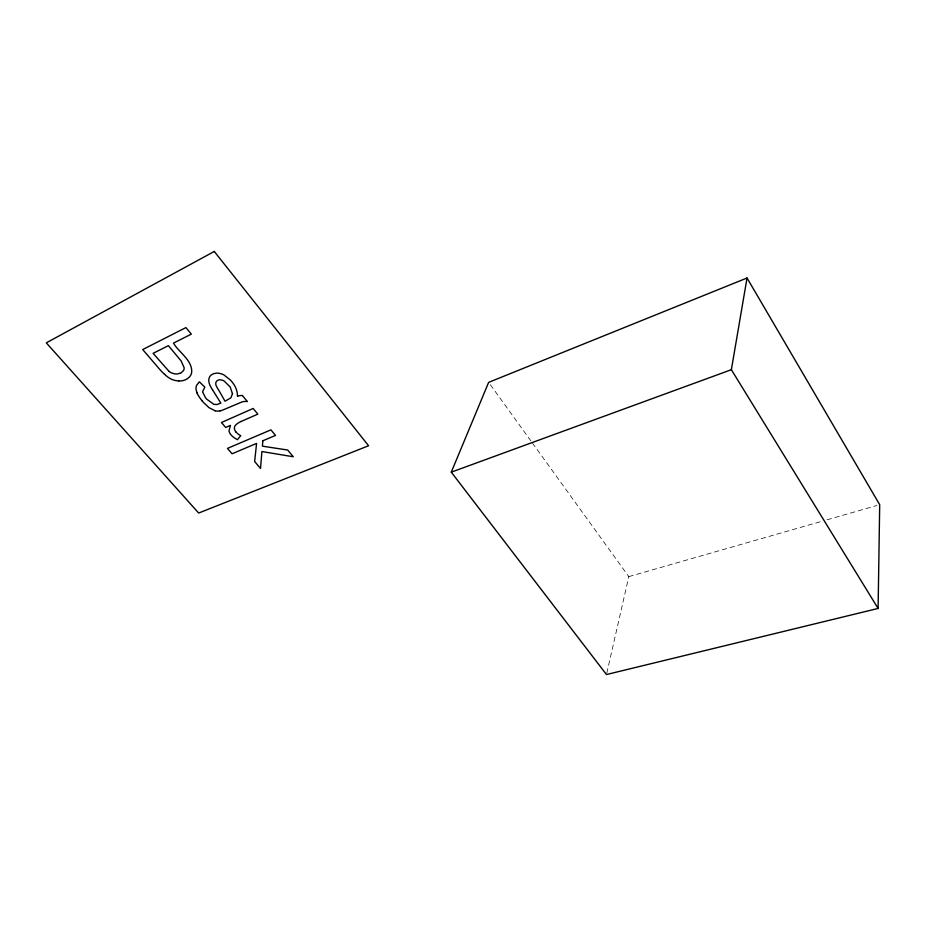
<?xml version="1.0" encoding="UTF-8"?>
<svg xmlns="http://www.w3.org/2000/svg" width="926" height="926" viewBox="0 0 926 926"><rect width="100%" height="100%" fill="white"/><g stroke="black" fill="none" stroke-linecap="round" stroke-linejoin="round"><path stroke-width="0.69" stroke-dasharray="4.63 3.47" d="M606.796 673.144L628.812 576.62L531.709 442.038M628.812 576.62L821.478 521.396M827.022 519.81L876.922 505.503M490.34 384.707L530.864 440.869"/><path stroke-width="1.39" d="M878.103 608.44L879.7 504.716L747.039 277.997L488.65 382.357L451.275 472.156L606.472 674.545L878.103 608.44L731.366 369.694L747.039 277.997M241.119 421.469L257.845 414.13L253.134 408.47L221.464 422.499L225.689 427.476L230.424 425.393L229.023 430.821A8.612 5.926 31 0 0 230.956 434.803A13.427 9.272 30.9 0 0 234.602 437.998L237.438 439.688L240.748 435.683A11.17 7.732 30.9 0 1 236.153 432.176M179.864 373.398L180.2 373.247A16.645 11.517 34.8 0 0 181.403 372.622L183.51 370.527A9.735 6.737 34.5 0 0 184.158 367.761L181.16 360.99L168.382 345.653L153.103 353.338L168.821 371.118M451.275 472.156L731.366 369.694M220.156 410.878L221.927 410.345A60.016 41.832 34.3 0 0 223.652 409.674L242.299 401.815A17.293 12.107 31.1 0 1 247.358 401.525L242.392 395.541M215.075 410.762L209.01 407.66L203.512 402.497A46.508 32.815 32.4 0 1 202.157 400.935M164.573 374.37L161.68 371.511A85.736 61.371 34.6 0 1 159.029 368.56L142.72 349.542L185.906 327.596L191.335 334.124L173.498 343.095C178.683 352.378 192.851 360.318 191.647 372.68A19.133 13.253 34.6 0 1 189.228 377.206L187.098 378.884A24.527 16.981 34.8 0 1 185.408 379.764A19.967 13.821 34.6 0 1 178.787 380.991M212.471 389.672L220.816 403.099L217.089 404.523L213.86 404.361L206.73 399.164A28.162 19.759 32.6 0 1 205.479 397.659L202.551 391.802L204.82 387.114L199.368 381.836L196.682 385.228A14.55 10.105 32.9 0 0 196.127 386.883A12.837 8.913 32.9 0 0 196.138 389.858L197.064 392.913M178.753 380.91A16.159 11.17 34.5 0 1 171.032 379.047A19.84 13.74 34.5 0 1 164.62 374.335M179.771 373.294A10.591 7.327 34.6 0 1 168.706 371.268M237.496 396.224A16.714 11.714 31.4 0 1 242.381 395.506M237.461 396.189A36.38 25.28 33.2 0 0 237.068 392.068L236.315 389.267A20.627 14.422 32.8 0 0 235.98 388.388A24.354 17.004 32.8 0 0 232.079 381.952A28.845 20.083 32.9 0 0 230.562 380.169L223.814 374.845A12.212 8.577 32.9 0 0 221.916 374.023L220.029 373.467A11.864 8.334 32.9 0 0 215.943 373.19L213.802 373.676A15.487 10.869 32.8 0 0 212.783 374.092A12.86 9.028 32.9 0 0 209.45 377.241A12.987 9.121 32.9 0 0 208.882 381.697A19.238 13.531 32.7 0 0 210.642 386.663A40.918 29.088 32.4 0 0 212.482 389.672M220.133 410.843A12.455 8.635 32.5 0 1 215.087 410.808M202.215 400.9A30.871 21.611 32.6 0 1 196.96 392.925M241.13 421.492A29.806 20.615 30.1 0 0 235.621 425.103A7.883 5.452 30.9 0 0 236.049 432.21M232.472 393.712L230.91 397.798L225.006 401.201L219.219 390.957A57.238 41.126 31.9 0 1 217.39 388.052L216.175 385.679A6.991 4.908 32.8 0 1 218.316 380.065A6.621 4.653 32.8 0 1 221.823 380.088L222.9 380.424A6.887 4.838 32.8 0 1 223.988 380.91L230.169 386.952L232.472 393.712M262.834 440.776L262.428 446.17L287.685 450.036L293.276 456.761L261.908 451.541L260.519 468.44L254.65 461.542L256.583 443.415L232.056 453.775L227.449 448.404L270.913 429.861L275.531 435.417L262.834 440.776M214.265 251.455L46.3 342.851L198.662 513.039L368.583 445.753L214.265 251.455"/></g></svg>
